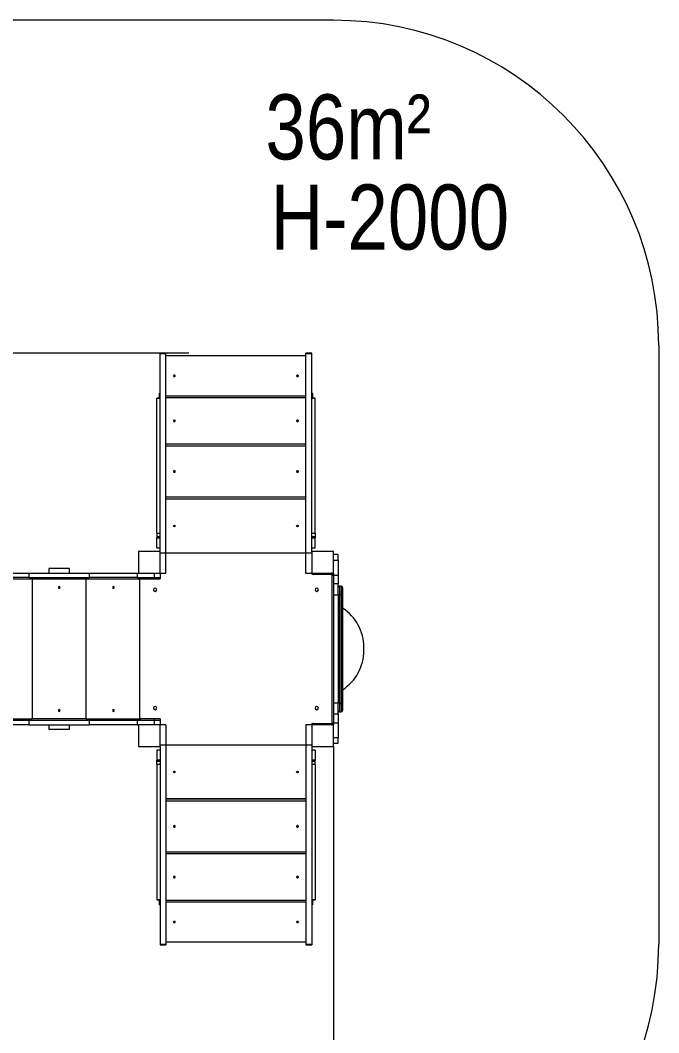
# Model space of a CAD drawing. Header units: millimetres. Extents: x -3658 to 3215, y -4270 to 3008.
# Drawn here: x 270 to 3215, y -1662 to 3008 of the extents above; entities that cross this region are included whole.
import ezdxf

# ---------------------------------------------------------------- set-up
doc = ezdxf.new("R2010")
doc.units = ezdxf.units.MM
for name, color, linetype in [('DIKOM_ЗОНА', 80, 'Continuous'), ('DIKOM_ОБЪЕКТ', 7, 'Continuous'), ('DIKOM_РАЗМЕР_ОБЪЕКТА', 7, 'Continuous')]:
    doc.layers.add(name, color=color, linetype=linetype)
doc.styles.add('style1', font='arial.ttf', dxfattribs={"width": 0.8})
doc.dimstyles.new('1-50', dxfattribs={"dimtxt": 300, "dimasz": 200, "dimexe": 100, "dimexo": 0, "dimgap": 100, "dimtad": 1, "dimtxsty": 'style1', "dimcen": 200, "dimclrd": 7, "dimclre": 7, "dimclrt": 7, "dimadec": 1, "dimazin": 2, "dimtfac": 1, "dimtmove": 0, "dimatfit": 2, "dimfxl": 0, "dimlwd": 25, "dimlwe": 18, "dimarcsym": 0})

# ---------------------------------------------------------------- blocks, each defined once
blk = doc.blocks.new('*D0')
at = {"layer": 'Defpoints', "color": 0, "transparency": 16777216}
for p in [(-1335.1, -342.1), (1714.9, -342.1), (1714.9, -2112.3)]:
    blk.add_point(p, dxfattribs=at)
at = {"layer": 'DIKOM_РАЗМЕР_ОБЪЕКТА', "color": 7, "lineweight": 18, "transparency": 16777216}
for p, q in [((-1335.1, -342.1), (-1335.1, -2212.3)), ((1714.9, -342.1), (1714.9, -2212.3))]:
    blk.add_line(p, q, dxfattribs=at)
at = {"layer": 'DIKOM_РАЗМЕР_ОБЪЕКТА', "color": 7, "lineweight": 25, "transparency": 16777216}
blk.add_line((-1135.1, -2112.3), (1514.9, -2112.3), dxfattribs=at)
at = {"layer": 'DIKOM_РАЗМЕР_ОБЪЕКТА', "color": 7, "transparency": 16777216}
for points in [[(-1135.1, -2079), (-1135.1, -2145.6), (-1335.1, -2112.3)], [(1514.9, -2079), (1514.9, -2145.6), (1714.9, -2112.3)]]:
    blk.add_solid(points, dxfattribs=at)
at = {"layer": 'DIKOM_РАЗМЕР_ОБЪЕКТА', "color": 7, "transparency": 16777216, "insert": (189.9, -1859), "char_height": 300, "attachment_point": 5, "style": 'style1'}
blk.add_mtext('3050', dxfattribs=at)
blk = doc.blocks.new('*D1')
at = {"layer": 'Defpoints', "color": 0, "transparency": 16777216}
for p in [(-1882.4, 1472), (1047.2, 1472), (-598.6, -1578)]:
    blk.add_point(p, dxfattribs=at)
at = {"layer": 'DIKOM_РАЗМЕР_ОБЪЕКТА', "color": 7, "lineweight": 18, "transparency": 16777216}
for p, q in [((1047.2, 1472), (-1982.4, 1472)), ((-598.6, -1578), (-1982.4, -1578))]:
    blk.add_line(p, q, dxfattribs=at)
at = {"layer": 'DIKOM_РАЗМЕР_ОБЪЕКТА', "color": 7, "lineweight": 25, "transparency": 16777216}
blk.add_line((-1882.4, -1378), (-1882.4, 1272), dxfattribs=at)
at = {"layer": 'DIKOM_РАЗМЕР_ОБЪЕКТА', "color": 7, "transparency": 16777216}
for points in [[(-1915.8, 1272), (-1849.1, 1272), (-1882.4, 1472)], [(-1915.8, -1378), (-1849.1, -1378), (-1882.4, -1578)]]:
    blk.add_solid(points, dxfattribs=at)
at = {"layer": 'DIKOM_РАЗМЕР_ОБЪЕКТА', "color": 7, "transparency": 16777216, "insert": (-2135.7, -49.1), "char_height": 300, "attachment_point": 5, "rotation": 90, "style": 'style1'}
blk.add_mtext('3050', dxfattribs=at)

msp = doc.modelspace()

# ---------------------------------------------------------------- linework, layer by layer
at = {"layer": 'DIKOM_ЗОНА', "color": 3, "lineweight": 15}
for p, q in [((1714.947, 3007.869), (-285.053, 3007.869)), ((3214.947, 1507.869), (3214.947, -1253.75))]:
    msp.add_line(p, q, dxfattribs=at)
for centre, start, end in [((1714.947, 1507.869), 0, 90), ((1714.947, -1253.75), 270, 0)]:
    msp.add_arc(centre, 1500, start, end, dxfattribs=at)
at = {"layer": 'DIKOM_ОБЪЕКТ', "color": 7, "linetype": 'Continuous', "lineweight": 15}
for p, q in [((941.947, 1471.98), (914.947, 1471.98)), ((914.947, 1470.8), (914.947, 1471.98)), ((914.947, 1470.8), (941.947, 1470.8)), ((914.947, 557.869), (914.947, 1470.8)), ((941.947, 1470.8), (941.947, 1471.98)), ((941.947, 550.919), (941.947, 1470.8)), ((1587.947, 1459.489), (941.947, 1459.489)), ((1614.947, 1471.98), (1587.947, 1471.98)), ((1587.947, 1470.8), (1587.947, 1471.98)), ((1587.947, 1470.8), (1614.947, 1470.8)), ((1587.947, 550.919), (1587.947, 1470.8)), ((1614.947, 1470.8), (1614.947, 1471.98)), ((1614.947, 557.869), (1614.947, 1470.8)), ((914.947, 1265.076), (899.947, 1265.076)), ((899.947, 1264.34), (899.947, 1265.076)), ((899.947, 1264.34), (914.947, 1264.34)), ((899.947, 641.323), (899.947, 1264.34)), ((911.947, 1287.869), (914.947, 1287.869)), ((911.947, 1265.076), (911.947, 1287.869)), ((941.947, 1275.45), (1587.947, 1275.45)), ((1587.947, 1266.763), (941.947, 1266.763)), ((1614.947, 1287.869), (1617.947, 1287.869)), ((1629.947, 1265.076), (1614.947, 1265.076)), ((1614.947, 1264.34), (1629.947, 1264.34)), ((1617.947, 1287.869), (1617.947, 1265.076)), ((1629.947, 1264.34), (1629.947, 1265.076)), ((1629.947, 641.323), (1629.947, 1264.34)), ((941.947, 1053.474), (1587.947, 1053.474)), ((1587.947, 1043.683), (941.947, 1043.683)), ((941.947, 809.198), (1587.947, 809.198)), ((941.947, 799.834), (1587.947, 799.834)), ((1587.947, 798.674), (941.947, 798.674)), ((899.947, 641.323), (914.947, 641.323)), ((899.947, 641.323), (899.947, 626.525)), ((899.947, 626.525), (914.947, 626.525)), ((899.947, 626.525), (899.947, 621.002)), ((899.947, 574.614), (899.947, 621.002)), ((899.947, 621.002), (914.947, 621.002)), ((1614.947, 641.323), (1629.947, 641.323)), ((1614.947, 626.525), (1629.947, 626.525)), ((1614.947, 621.002), (1629.947, 621.002)), ((1629.947, 641.323), (1629.947, 626.525)), ((1629.947, 626.525), (1629.947, 621.002)), ((1629.947, 574.614), (1629.947, 621.002)), ((899.947, 574.614), (914.947, 574.614)), ((1614.947, 574.614), (1629.947, 574.614)), ((914.947, 557.869), (814.947, 557.869)), ((814.947, 557.869), (814.947, 457.869)), ((914.947, 457.869), (914.947, 557.869)), ((914.947, 550.919), (941.947, 550.919)), ((941.947, 551.848), (1587.947, 551.848)), ((941.947, 457.869), (941.947, 550.919)), ((1587.947, 457.869), (1587.947, 550.919)), ((1587.947, 550.919), (1614.947, 550.919)), ((1614.947, 557.869), (1614.947, 457.869)), ((1714.947, 557.869), (1614.947, 557.869)), ((1714.947, 457.869), (1714.947, 557.869)), ((1735.947, 542.869), (1714.947, 542.869)), ((1714.947, 517.869), (1735.947, 517.869)), ((1735.947, 517.869), (1735.947, 542.869)), ((1735.947, 517.869), (1735.947, 447.869)), ((401.947, 478.869), (401.947, 457.869)), ((497.947, 478.869), (401.947, 478.869)), ((497.947, 457.869), (497.947, 478.869)), ((77.275, 430.869), (322.619, 430.869)), ((89.697, 457.869), (310.196, 457.869)), ((310.196, 436.869), (89.697, 436.869)), ((310.196, 457.869), (310.196, 436.869)), ((310.196, 457.869), (589.697, 457.869)), ((310.196, 436.869), (589.697, 436.869)), ((322.619, 436.869), (322.619, 430.869)), ((322.619, 430.869), (577.275, 430.869)), ((324.947, 430.869), (324.947, -215.131)), ((574.947, -215.131), (574.947, 430.869)), ((577.275, 430.869), (577.275, 436.869)), ((577.275, 430.869), (822.619, 430.869)), ((589.697, 436.869), (589.697, 457.869)), ((589.697, 457.869), (810.196, 457.869)), ((810.196, 436.869), (589.697, 436.869)), ((810.196, 457.869), (810.196, 436.869)), ((810.196, 457.869), (814.947, 457.869)), ((810.196, 436.869), (888.072, 436.869)), ((814.947, 457.869), (914.947, 457.869)), ((820.947, 430.869), (820.947, -215.131)), ((822.619, 436.869), (822.619, 430.869)), ((822.619, 430.869), (887.308, 430.869)), ((887.308, 436.869), (887.308, 430.869)), ((887.308, 430.869), (914.947, 430.869)), ((888.072, 457.869), (888.072, 436.869)), ((888.072, 436.869), (914.947, 436.869)), ((914.947, 457.869), (941.947, 457.869)), ((914.947, 457.869), (914.947, 436.869)), ((914.947, 436.869), (914.947, 430.869)), ((1587.947, 457.869), (1614.947, 457.869)), ((1614.947, 457.869), (1714.947, 457.869)), ((1622.947, 451.869), (1622.947, 457.869)), ((1704.947, 451.869), (1622.947, 451.869)), ((1704.947, 451.869), (1704.947, 457.869)), ((1708.947, -232.131), (1708.947, 447.869)), ((1708.947, 447.869), (1714.947, 447.869)), ((1714.947, 457.869), (1714.947, 447.869)), ((1714.947, 447.869), (1735.947, 447.869)), ((1714.947, 447.869), (1714.947, 407.869)), ((1735.947, 447.869), (1735.947, 407.869)), ((1735.947, 407.869), (1714.947, 407.869)), ((1714.947, 407.869), (1714.947, 357.869)), ((1735.947, 357.869), (1735.947, 407.869)), ((1750.947, 397.869), (1741.947, 397.869)), ((1741.947, 397.869), (1741.947, 359.017)), ((1750.947, 397.869), (1750.947, 359.017)), ((1756.947, 391.869), (1756.947, 353.821)), ((1714.947, 357.869), (1735.947, 357.869)), ((1714.947, 357.869), (1714.947, -142.131)), ((1735.947, 357.869), (1735.947, -142.131)), ((1741.947, 359.017), (1741.947, -143.278)), ((1750.947, 359.017), (1741.947, 359.017)), ((1741.947, 359.017), (1750.947, 359.017)), ((1750.947, 359.017), (1750.947, -143.278)), ((1756.947, 353.821), (1756.947, -138.082)), ((1854.947, 100.115), (1854.947, 115.623)), ((1756.947, -138.082), (1756.947, -176.131)), ((1735.947, -142.131), (1714.947, -142.131)), ((1714.947, -142.131), (1714.947, -192.131)), ((1735.947, -192.131), (1735.947, -142.131)), ((1741.947, -143.278), (1750.947, -143.278)), ((1750.947, -143.278), (1741.947, -143.278)), ((1741.947, -143.278), (1741.947, -182.131)), ((1741.947, -182.131), (1750.947, -182.131)), ((1750.947, -143.278), (1750.947, -182.131)), ((77.275, -215.131), (322.619, -215.131)), ((89.697, -221.131), (310.196, -221.131)), ((310.196, -221.131), (310.196, -242.131)), ((310.196, -221.131), (589.697, -221.131)), ((577.275, -215.131), (322.619, -215.131)), ((322.619, -215.131), (322.619, -221.131)), ((577.275, -215.131), (822.619, -215.131)), ((577.275, -221.131), (577.275, -215.131)), ((589.697, -242.131), (589.697, -221.131)), ((589.697, -221.131), (810.196, -221.131)), ((810.196, -221.131), (810.196, -242.131)), ((810.196, -221.131), (888.072, -221.131)), ((887.308, -215.131), (822.619, -215.131)), ((822.619, -215.131), (822.619, -221.131)), ((914.947, -215.131), (887.308, -215.131)), ((887.308, -215.131), (887.308, -221.131)), ((888.072, -221.131), (888.072, -242.131)), ((888.072, -221.131), (914.947, -221.131)), ((914.947, -215.131), (914.947, -221.131)), ((914.947, -221.131), (914.947, -242.131)), ((1708.947, -232.131), (1714.947, -232.131)), ((1714.947, -192.131), (1735.947, -192.131)), ((1714.947, -192.131), (1714.947, -232.131)), ((1714.947, -232.131), (1735.947, -232.131)), ((1714.947, -232.131), (1714.947, -242.131)), ((1735.947, -192.131), (1735.947, -232.131)), ((1735.947, -232.131), (1735.947, -302.131)), ((310.196, -242.131), (89.697, -242.131)), ((310.196, -242.131), (589.697, -242.131)), ((401.947, -242.131), (401.947, -263.131)), ((497.947, -263.131), (401.947, -263.131)), ((497.947, -263.131), (497.947, -242.131)), ((810.196, -242.131), (589.697, -242.131)), ((810.196, -242.131), (814.947, -242.131)), ((914.947, -242.131), (814.947, -242.131)), ((814.947, -242.131), (814.947, -342.131)), ((941.947, -242.131), (914.947, -242.131)), ((914.947, -342.131), (914.947, -242.131)), ((941.947, -242.131), (941.947, -335.181)), ((1614.947, -242.131), (1587.947, -242.131)), ((1587.947, -242.131), (1587.947, -335.181)), ((1714.947, -242.131), (1614.947, -242.131)), ((1614.947, -242.131), (1614.947, -342.131)), ((1622.947, -236.131), (1704.947, -236.131)), ((1622.947, -236.131), (1622.947, -242.131)), ((1704.947, -236.131), (1704.947, -242.131)), ((1714.947, -342.131), (1714.947, -242.131)), ((1714.947, -342.131), (1714.947, -242.131)), ((1735.947, -302.131), (1714.947, -302.131)), ((1735.947, -327.131), (1735.947, -302.131)), ((814.947, -342.131), (914.947, -342.131)), ((914.947, -358.876), (899.947, -358.876)), ((899.947, -358.876), (899.947, -405.263)), ((941.947, -335.181), (914.947, -335.181)), ((914.947, -342.131), (914.947, -1255.062)), ((941.947, -335.181), (941.947, -1255.062)), ((1587.947, -336.109), (941.947, -336.109)), ((1614.947, -335.181), (1587.947, -335.181)), ((1587.947, -335.181), (1587.947, -1255.062)), ((1614.947, -342.131), (1714.947, -342.131)), ((1614.947, -342.131), (1614.947, -1255.062)), ((1614.947, -342.131), (1714.947, -342.131)), ((1629.947, -358.876), (1614.947, -358.876)), ((1629.947, -358.876), (1629.947, -405.263)), ((1714.947, -327.131), (1735.947, -327.131)), ((914.947, -405.263), (899.947, -405.263)), ((899.947, -410.787), (899.947, -405.263)), ((914.947, -410.787), (899.947, -410.787)), ((899.947, -425.584), (899.947, -410.787)), ((1629.947, -405.263), (1614.947, -405.263)), ((1629.947, -410.787), (1614.947, -410.787)), ((1629.947, -410.787), (1629.947, -405.263)), ((1629.947, -425.584), (1629.947, -410.787)), ((914.947, -425.584), (899.947, -425.584)), ((899.947, -425.584), (899.947, -1048.602)), ((1629.947, -425.584), (1614.947, -425.584)), ((1629.947, -425.584), (1629.947, -1048.602)), ((941.947, -582.935), (1587.947, -582.935)), ((1587.947, -584.096), (941.947, -584.096)), ((1587.947, -593.459), (941.947, -593.459)), ((941.947, -827.944), (1587.947, -827.944)), ((1587.947, -837.735), (941.947, -837.735)), ((914.947, -1048.602), (899.947, -1048.602)), ((899.947, -1048.602), (899.947, -1049.338)), ((899.947, -1049.338), (914.947, -1049.338)), ((911.947, -1072.131), (911.947, -1049.338)), ((914.947, -1072.131), (911.947, -1072.131)), ((941.947, -1051.024), (1587.947, -1051.024)), ((1587.947, -1059.712), (941.947, -1059.712)), ((1629.947, -1048.602), (1614.947, -1048.602)), ((1614.947, -1049.338), (1629.947, -1049.338)), ((1617.947, -1072.131), (1614.947, -1072.131)), ((1617.947, -1049.338), (1617.947, -1072.131)), ((1629.947, -1048.602), (1629.947, -1049.338)), ((941.947, -1255.062), (914.947, -1255.062)), ((914.947, -1255.062), (914.947, -1256.241)), ((914.947, -1256.241), (941.947, -1256.241)), ((941.947, -1243.75), (1587.947, -1243.75)), ((941.947, -1255.062), (941.947, -1256.241)), ((1614.947, -1255.062), (1587.947, -1255.062)), ((1587.947, -1255.062), (1587.947, -1256.241)), ((1587.947, -1256.241), (1614.947, -1256.241)), ((1614.947, -1255.062), (1614.947, -1256.241))]:
    msp.add_line(p, q, dxfattribs=at)
at = {"layer": 'DIKOM_ОБЪЕКТ', "color": 7, "linetype": 'Continuous', "lineweight": 15, "flags": 128}
for points in [[(976.947, 1367.469), (977.047, 1366.814), (977.343, 1366.192), (977.82, 1365.634), (978.453, 1365.167), (979.211, 1364.816), (980.057, 1364.599), (980.947, 1364.525), (981.837, 1364.599), (982.682, 1364.816), (983.441, 1365.167), (984.074, 1365.634), (984.551, 1366.192), (984.847, 1366.814), (984.947, 1367.469), (984.847, 1368.125), (984.551, 1368.747), (984.074, 1369.305), (983.441, 1369.772), (982.682, 1370.122), (981.837, 1370.34), (980.947, 1370.414), (980.057, 1370.34), (979.211, 1370.122), (978.453, 1369.772), (977.82, 1369.305), (977.343, 1368.747), (977.047, 1368.125), (976.947, 1367.469)], [(1544.947, 1367.469), (1545.047, 1366.814), (1545.343, 1366.192), (1545.82, 1365.634), (1546.453, 1365.167), (1547.211, 1364.816), (1548.057, 1364.599), (1548.947, 1364.525), (1549.837, 1364.599), (1550.682, 1364.816), (1551.441, 1365.167), (1552.074, 1365.634), (1552.551, 1366.192), (1552.847, 1366.814), (1552.947, 1367.469), (1552.847, 1368.125), (1552.551, 1368.747), (1552.074, 1369.305), (1551.441, 1369.772), (1550.682, 1370.122), (1549.837, 1370.34), (1548.947, 1370.414), (1548.057, 1370.34), (1547.211, 1370.122), (1546.453, 1369.772), (1545.82, 1369.305), (1545.343, 1368.747), (1545.047, 1368.125), (1544.947, 1367.469)], [(976.947, 1160.118), (977.047, 1159.359), (977.343, 1158.638), (977.82, 1157.991), (978.453, 1157.45), (979.211, 1157.044), (980.057, 1156.791), (980.947, 1156.706), (981.837, 1156.791), (982.682, 1157.044), (983.441, 1157.45), (984.074, 1157.991), (984.551, 1158.638), (984.847, 1159.359), (984.947, 1160.118), (984.847, 1160.878), (984.551, 1161.599), (984.074, 1162.246), (983.441, 1162.786), (982.682, 1163.193), (981.837, 1163.445), (980.947, 1163.531), (980.057, 1163.445), (979.211, 1163.193), (978.453, 1162.786), (977.82, 1162.246), (977.343, 1161.599), (977.047, 1160.878), (976.947, 1160.118)], [(1544.947, 1160.118), (1545.047, 1159.359), (1545.343, 1158.638), (1545.82, 1157.991), (1546.453, 1157.45), (1547.211, 1157.044), (1548.057, 1156.791), (1548.947, 1156.706), (1549.837, 1156.791), (1550.682, 1157.044), (1551.441, 1157.45), (1552.074, 1157.991), (1552.551, 1158.638), (1552.847, 1159.359), (1552.947, 1160.118), (1552.847, 1160.878), (1552.551, 1161.599), (1552.074, 1162.246), (1551.441, 1162.786), (1550.682, 1163.193), (1549.837, 1163.445), (1548.947, 1163.531), (1548.057, 1163.445), (1547.211, 1163.193), (1546.453, 1162.786), (1545.82, 1162.246), (1545.343, 1161.599), (1545.047, 1160.878), (1544.947, 1160.118)], [(976.947, 926.44), (977.047, 925.606), (977.343, 924.813), (977.82, 924.101), (978.453, 923.507), (979.211, 923.06), (980.057, 922.783), (980.947, 922.689), (981.837, 922.783), (982.682, 923.06), (983.441, 923.507), (984.074, 924.101), (984.551, 924.813), (984.847, 925.606), (984.947, 926.44), (984.847, 927.275), (984.551, 928.068), (984.074, 928.78), (983.441, 929.374), (982.682, 929.821), (981.837, 930.098), (980.947, 930.192), (980.057, 930.098), (979.211, 929.821), (978.453, 929.374), (977.82, 928.78), (977.343, 928.068), (977.047, 927.275), (976.947, 926.44)], [(1544.947, 926.44), (1545.047, 925.606), (1545.343, 924.813), (1545.82, 924.101), (1546.453, 923.507), (1547.211, 923.06), (1548.057, 922.783), (1548.947, 922.689), (1549.837, 922.783), (1550.682, 923.06), (1551.441, 923.507), (1552.074, 924.101), (1552.551, 924.813), (1552.847, 925.606), (1552.947, 926.44), (1552.847, 927.275), (1552.551, 928.068), (1552.074, 928.78), (1551.441, 929.374), (1550.682, 929.821), (1549.837, 930.098), (1548.947, 930.192), (1548.057, 930.098), (1547.211, 929.821), (1546.453, 929.374), (1545.82, 928.78), (1545.343, 928.068), (1545.047, 927.275), (1544.947, 926.44)], [(918.389, 457.869), (916.846, 455.97), (914.947, 454.427)], [(914.947, -238.688), (916.846, -240.231), (918.389, -242.131)], [(984.947, -710.702), (984.847, -709.867), (984.551, -709.074), (984.074, -708.363), (983.441, -707.769), (982.682, -707.322), (981.837, -707.044), (980.947, -706.95), (980.057, -707.044), (979.211, -707.322), (978.453, -707.769), (977.82, -708.363), (977.343, -709.074), (977.047, -709.867), (976.947, -710.702), (977.047, -711.537), (977.343, -712.33), (977.82, -713.041), (978.453, -713.635), (979.211, -714.082), (980.057, -714.36), (980.947, -714.454), (981.837, -714.36), (982.682, -714.082), (983.441, -713.635), (984.074, -713.041), (984.551, -712.33), (984.847, -711.537), (984.947, -710.702)], [(1552.947, -710.702), (1552.847, -709.867), (1552.551, -709.074), (1552.074, -708.363), (1551.441, -707.769), (1550.682, -707.322), (1549.837, -707.044), (1548.947, -706.95), (1548.057, -707.044), (1547.211, -707.322), (1546.453, -707.769), (1545.82, -708.363), (1545.343, -709.074), (1545.047, -709.867), (1544.947, -710.702), (1545.047, -711.537), (1545.343, -712.33), (1545.82, -713.041), (1546.453, -713.635), (1547.211, -714.082), (1548.057, -714.36), (1548.947, -714.454), (1549.837, -714.36), (1550.682, -714.082), (1551.441, -713.635), (1552.074, -713.041), (1552.551, -712.33), (1552.847, -711.537), (1552.947, -710.702)], [(984.947, -944.38), (984.847, -943.62), (984.551, -942.899), (984.074, -942.252), (983.441, -941.711), (982.682, -941.305), (981.837, -941.053), (980.947, -940.967), (980.057, -941.053), (979.211, -941.305), (978.453, -941.711), (977.82, -942.252), (977.343, -942.899), (977.047, -943.62), (976.947, -944.38), (977.047, -945.139), (977.343, -945.86), (977.82, -946.507), (978.453, -947.048), (979.211, -947.454), (980.057, -947.707), (980.947, -947.792), (981.837, -947.707), (982.682, -947.454), (983.441, -947.048), (984.074, -946.507), (984.551, -945.86), (984.847, -945.139), (984.947, -944.38)], [(1552.947, -944.38), (1552.847, -943.62), (1552.551, -942.899), (1552.074, -942.252), (1551.441, -941.711), (1550.682, -941.305), (1549.837, -941.053), (1548.947, -940.967), (1548.057, -941.053), (1547.211, -941.305), (1546.453, -941.711), (1545.82, -942.252), (1545.343, -942.899), (1545.047, -943.62), (1544.947, -944.38), (1545.047, -945.139), (1545.343, -945.86), (1545.82, -946.507), (1546.453, -947.048), (1547.211, -947.454), (1548.057, -947.707), (1548.947, -947.792), (1549.837, -947.707), (1550.682, -947.454), (1551.441, -947.048), (1552.074, -946.507), (1552.551, -945.86), (1552.847, -945.139), (1552.947, -944.38)], [(984.947, -1151.731), (984.847, -1151.076), (984.551, -1150.453), (984.074, -1149.895), (983.441, -1149.429), (982.682, -1149.078), (981.837, -1148.86), (980.947, -1148.786), (980.057, -1148.86), (979.211, -1149.078), (978.453, -1149.429), (977.82, -1149.895), (977.343, -1150.453), (977.047, -1151.076), (976.947, -1151.731), (977.047, -1152.386), (977.343, -1153.009), (977.82, -1153.567), (978.453, -1154.033), (979.211, -1154.384), (980.057, -1154.602), (980.947, -1154.676), (981.837, -1154.602), (982.682, -1154.384), (983.441, -1154.033), (984.074, -1153.567), (984.551, -1153.009), (984.847, -1152.386), (984.947, -1151.731)], [(1552.947, -1151.731), (1552.847, -1151.076), (1552.551, -1150.453), (1552.074, -1149.895), (1551.441, -1149.429), (1550.682, -1149.078), (1549.837, -1148.86), (1548.947, -1148.786), (1548.057, -1148.86), (1547.211, -1149.078), (1546.453, -1149.429), (1545.82, -1149.895), (1545.343, -1150.453), (1545.047, -1151.076), (1544.947, -1151.731), (1545.047, -1152.386), (1545.343, -1153.009), (1545.82, -1153.567), (1546.453, -1154.033), (1547.211, -1154.384), (1548.057, -1154.602), (1548.947, -1154.676), (1549.837, -1154.602), (1550.682, -1154.384), (1551.441, -1154.033), (1552.074, -1153.567), (1552.551, -1153.009), (1552.847, -1152.386), (1552.947, -1151.731)]]:
    msp.add_lwpolyline(points, dxfattribs=at)
at = {"layer": 'DIKOM_ОБЪЕКТ', "color": 7, "linetype": 'Continuous', "lineweight": 15}
for centre in [(980.949, 675.255), (1548.949, 675.255), (980.945, -459.516), (1548.945, -459.516)]:
    msp.add_circle(centre, 4.002, dxfattribs=at)
at = {"layer": 'DIKOM_ОБЪЕКТ', "color": 7, "linetype": 'Continuous', "lineweight": 15, "extrusion": (-1.87153e-18, 3.51964e-15, -1)}
for centre in [(-449.947, 391.869), (-449.947, -176.131)]:
    msp.add_circle(centre, 4, dxfattribs=at)
at = {"layer": 'DIKOM_ОБЪЕКТ', "color": 7, "linetype": 'Continuous', "lineweight": 15, "extrusion": (3.12781e-17, 3.5657e-15, -1)}
for centre in [(-699.947, 391.869), (-699.947, -176.131)]:
    msp.add_circle(centre, 4, dxfattribs=at)
at = {"layer": 'DIKOM_ОБЪЕКТ', "color": 7, "linetype": 'Continuous', "lineweight": 15, "extrusion": (2.76751e-16, 3.49148e-15, -1)}
for centre in [(-891.947, 380.869), (-1637.947, 380.869), (-891.947, -165.131), (-1637.947, -165.131)]:
    msp.add_circle(centre, 7.5, dxfattribs=at)
at = {"layer": 'DIKOM_ОБЪЕКТ', "color": 7, "linetype": 'Continuous', "lineweight": 15}
for centre, radius, start, end in [((980.947, 670.89), 4.03, 33.536803, 146.463197), ((1548.947, 670.89), 4.03, 33.536775, 146.463226), ((1622.894, 465.72), 13.85, 214.681367, 270.218899), ((1704.947, 447.869), 10, 0, 90), ((1704.947, 447.869), 4, 0, 90.00043), ((1741.947, 391.869), 6, 90, 180), ((1750.947, 391.869), 6, 0, 90), ((1639.947, 115.623), 215, 0, 57.004605), ((1639.947, 100.115), 215, 302.969058, 0), ((1741.947, -176.131), 6, 180, 270), ((1750.947, -176.131), 6, 270, 0), ((1704.947, -232.131), 4, 269.999874, 0), ((1704.947, -232.131), 10, 270, 0), ((1622.922, -250.028), 13.897, 89.896523, 145.240288), ((980.947, -455.151), 4.03, 213.536464, 326.463536), ((1548.947, -455.151), 4.03, 213.536435, 326.463565)]:
    msp.add_arc(centre, radius, start, end, dxfattribs=at)

# ---------------------------------------------------------------- texts
at = {"layer": 'DIKOM_РАЗМЕР_ОБЪЕКТА', "insert": (1400.797, 2665.941), "char_height": 300, "attachment_point": 1, "style": 'style1'}
msp.add_mtext_dynamic_manual_height_columns('36m²', width=5405.47657, gutter_width=20, heights=[0], dxfattribs=at)
at = {"layer": 'DIKOM_РАЗМЕР_ОБЪЕКТА', "insert": (1425.29, 2250.157), "char_height": 300, "width": 300, "attachment_point": 1, "style": 'style1'}
msp.add_mtext('H-2000', dxfattribs=at)

# ---------------------------------------------------------------- dimensions: what is measured, and where the dimension line sits
at = {"layer": 'DIKOM_РАЗМЕР_ОБЪЕКТА'}
dim = msp.add_linear_dim(base=(-1882.424, 1471.98), p1=(-598.553, -1578.02), p2=(1047.152, 1471.98), angle=90, dimstyle='1-50', dxfattribs=at)
dim.commit()
dim.dimension.update_dxf_attribs({"geometry": '*D1', "text_midpoint": (-1882.424, -49.142), "dimtype": 160})
dim = msp.add_linear_dim(base=(1714.947, -2112.291), p1=(-1335.053, -342.131), p2=(1714.947, -342.131), dimstyle='1-50', dxfattribs=at)
dim.commit()
dim.dimension.update_dxf_attribs({"geometry": '*D0', "text_midpoint": (189.947, -2112.291), "dimtype": 160})

doc.saveas('drawing.dxf')
